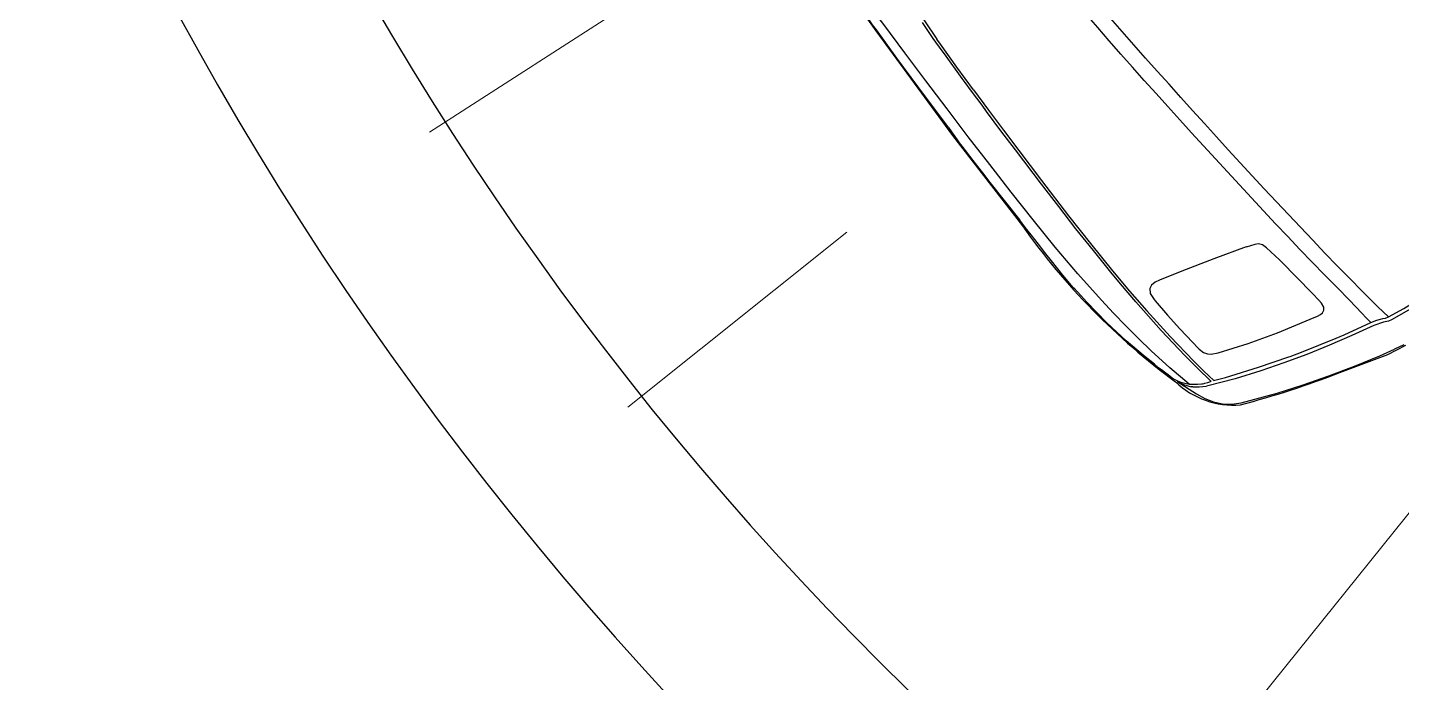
# Model space of a CAD drawing. Header units: inches. Extents: x 13 to 261, y -112 to -47.
# Drawn here: x 160.607 to 164.523, y -98.259 to -96.392 of the extents above; entities that cross this region are included whole.
import ezdxf

# ---------------------------------------------------------------- set-up
doc = ezdxf.new("R2010")
doc.units = ezdxf.units.IN
doc.header["$MEASUREMENT"] = 0
doc.linetypes.add('ACAD_ISO04W100', pattern=[30, 24, -3, 0, -3])
doc.layers.add('CONTORNO', color=7, linetype='Continuous')
doc.layers.add('EJES', color=1, linetype='ACAD_ISO04W100', lineweight=13)
doc.layers.add('RAMPAS', color=50, linetype='Continuous', lineweight=25)

msp = doc.modelspace()

# ---------------------------------------------------------------- linework, layer by layer
for p, q in [((164.5298, -97.2962), (164.5033, -97.309)), ((163.9284, -97.416), (163.9233, -97.4165))]:
    msp.add_line(p, q)
for points in [[(163.232, -96.6765), (163.2047, -96.64), (163.1446, -96.5601), (163.0852, -96.4796), (163.0267, -96.3985), (163.0159, -96.3842), (162.9658, -96.3106)], [(163.1478, -96.3065), (163.1481, -96.3069), (163.1479, -96.3101), (163.1482, -96.3173), (163.1487, -96.3249), (163.1507, -96.3407), (163.1527, -96.3503), (163.1552, -96.359), (163.1583, -96.3642), (163.159, -96.3661), (163.1633, -96.3729), (163.1987, -96.425)], [(163.993, -96.7665), (163.9591, -96.7293), (163.9251, -96.6921), (163.8912, -96.6549), (163.8576, -96.6174), (163.8237, -96.5802), (163.7902, -96.5427), (163.7566, -96.5052), (163.7231, -96.4677), (163.6913, -96.4308), (163.69, -96.4299), (163.6573, -96.3918), (163.6245, -96.3538), (163.6005, -96.3236)], [(164.0296, -96.7403), (163.9957, -96.7031), (163.9617, -96.6659), (163.9278, -96.6287), (163.8943, -96.5912), (163.8607, -96.5537), (163.8268, -96.5165), (163.7933, -96.479), (163.7601, -96.4413), (163.727, -96.4035), (163.6939, -96.3657), (163.6607, -96.3279), (163.6431, -96.3067)], [(163.9179, -97.4081), (163.8633, -97.3617), (163.81, -97.3138), (163.7732, -97.2786), (163.7376, -97.2425), (163.7024, -97.2062), (163.6681, -97.1693), (163.601, -97.0943), (163.536, -97.0179), (163.473, -96.94), (163.4108, -96.8615), (163.3494, -96.7825), (163.2885, -96.7031), (163.2279, -96.6235), (163.1678, -96.5435), (163.1076, -96.4636), (163.0475, -96.3837), (163.0343, -96.3661), (163.0221, -96.349)], [(163.9805, -97.4003), (163.9802, -97.3999), (163.9733, -97.3937), (163.9487, -97.3695), (163.9302, -97.3514), (163.9063, -97.3273), (163.9057, -97.3265), (163.8386, -97.2558), (163.7656, -97.1734), (163.7225, -97.1225), (163.6944, -97.0891), (163.6451, -97.0278), (163.5952, -96.9657), (163.5463, -96.9024), (163.4971, -96.8386), (163.4227, -96.7406), (163.3813, -96.686), (163.3407, -96.6308), (163.3278, -96.6136), (163.2976, -96.5731), (163.2798, -96.549), (163.2711, -96.5368), (163.2204, -96.4667), (163.2139, -96.4584), (163.1886, -96.423), (163.1579, -96.3774)], [(163.3036, -96.5694), (163.256, -96.5045), (163.2088, -96.4393), (163.1987, -96.425)], [(163.3036, -96.5694), (163.346, -96.627), (163.389, -96.6848), (163.4321, -96.7425), (163.497, -96.8282), (163.5745, -96.929), (163.6367, -97.0074), (163.6997, -97.0853), (163.7481, -97.1429), (163.7971, -97.1994), (163.8637, -97.2729), (163.9316, -97.343), (163.9596, -97.371), (163.9883, -97.3983)], [(163.232, -96.6765), (163.2455, -96.6963), (163.2566, -96.7118), (163.2627, -96.7203), (163.2701, -96.7298), (163.3015, -96.7712), (163.3251, -96.8017), (163.3325, -96.8112), (163.3496, -96.8334), (163.3908, -96.885), (163.4352, -96.9412)], [(164.436, -97.2329), (164.4228, -97.2196), (164.4103, -97.2064), (164.3746, -97.1692), (164.3394, -97.1329), (164.3039, -97.0968), (164.2687, -97.0605), (164.2335, -97.0242), (164.1988, -96.9876), (164.1643, -96.9513), (164.13, -96.9144), (164.0956, -96.8775), (164.0613, -96.8406), (164.0269, -96.8037), (163.993, -96.7665)], [(164.486, -97.2168), (164.4712, -97.2022), (164.4561, -97.1878), (164.4112, -97.1431), (164.3756, -97.107), (164.3401, -97.071), (164.3049, -97.0346), (164.2702, -96.998), (164.2354, -96.9614), (164.2009, -96.9252), (164.1666, -96.8883), (164.1322, -96.8514), (164.0979, -96.8144), (164.0636, -96.7775), (164.0296, -96.7403)], [(163.5878, -97.1326), (163.5577, -97.0982), (163.5255, -97.0573), (163.5098, -97.0372), (163.4883, -97.0096), (163.4677, -96.9825), (163.4556, -96.9672), (163.4352, -96.9412)], [(164.0806, -97.0173), (163.9885, -97.0511), (163.8974, -97.086), (163.8332, -97.1122)], [(164.2627, -97.2233), (164.2839, -97.2143), (164.2925, -97.21), (164.2983, -97.2052), (164.3021, -97.1976), (164.3017, -97.1893), (164.2954, -97.1779), (164.2872, -97.169), (164.2695, -97.1502), (164.1791, -97.0581), (164.1751, -97.0542), (164.1386, -97.0195), (164.1267, -97.0114), (164.1157, -97.0088), (164.1047, -97.0099), (164.0802, -97.0176)], [(163.8332, -97.1122), (163.8211, -97.1178), (163.8107, -97.1264), (163.806, -97.1353), (163.8072, -97.1498), (163.8183, -97.1671)], [(164.486, -97.2168), (164.5295, -97.1925), (164.5989, -97.1503), (164.6688, -97.1029)], [(164.6752, -97.1118), (164.6169, -97.1523), (164.556, -97.1902), (164.4946, -97.2254)], [(163.8194, -97.3519), (163.7922, -97.3301), (163.7922, -97.3301), (163.7388, -97.2847), (163.7388, -97.2847), (163.6836, -97.2332), (163.6836, -97.2332), (163.6264, -97.1745), (163.6264, -97.1745), (163.6002, -97.1465), (163.6002, -97.1465), (163.5881, -97.133)], [(163.8183, -97.1671), (163.8209, -97.1708), (163.8561, -97.2114), (163.8917, -97.2511), (163.9286, -97.2898), (163.943, -97.3048)], [(164.4443, -97.2411), (164.3814, -97.27), (164.3177, -97.2977), (164.2532, -97.3235), (164.1879, -97.3474), (164.1224, -97.3702), (164.0495, -97.3928), (163.9712, -97.4131), (163.9673, -97.4146)], [(163.9883, -97.3983), (163.9914, -97.3974), (164.0068, -97.3932), (164.0211, -97.3891), (164.0369, -97.3846), (164.1155, -97.3604), (164.2022, -97.3304), (164.2056, -97.3292), (164.2377, -97.3174), (164.3369, -97.2773), (164.36, -97.2675), (164.436, -97.2329), (164.436, -97.2329)], [(164.0008, -97.3194), (164.0862, -97.2928), (164.1699, -97.262), (164.2627, -97.2233)], [(164.436, -97.2329), (164.4529, -97.2264), (164.463, -97.2234), (164.4698, -97.2216), (164.4775, -97.2204), (164.486, -97.2168), (164.486, -97.2168)], [(164.4946, -97.2254), (164.4858, -97.2286), (164.4721, -97.2317), (164.4443, -97.2411)], [(163.8836, -97.4006), (163.9393, -97.4364), (163.963, -97.449), (163.9876, -97.4584), (164.0132, -97.4641), (164.0399, -97.4654), (164.066, -97.4615), (164.1685, -97.4338), (164.2426, -97.4103), (164.3164, -97.3846), (164.3895, -97.357), (164.4614, -97.3278), (164.5033, -97.309)], [(163.943, -97.3048), (163.9467, -97.3083), (163.9591, -97.3178), (163.9706, -97.3219), (163.9805, -97.3228), (164.0008, -97.3194)], [(163.8194, -97.3519), (163.8222, -97.3542), (163.8244, -97.3563), (163.8254, -97.3568), (163.8256, -97.3572), (163.8272, -97.3586), (163.8305, -97.3605), (163.8387, -97.3669), (163.8473, -97.3737), (163.8582, -97.3813), (163.8693, -97.39), (163.8734, -97.3932)], [(163.8734, -97.3932), (163.8867, -97.3997), (163.8971, -97.4039), (163.9016, -97.405), (163.9179, -97.4081), (163.9186, -97.4082), (163.9311, -97.4085), (163.9422, -97.4086), (163.9534, -97.4079), (163.9556, -97.4076), (163.9604, -97.4066), (163.9623, -97.4058), (163.971, -97.4033), (163.9786, -97.401), (163.9786, -97.401), (163.9805, -97.4003)], [(163.8836, -97.4006), (163.9016, -97.4093), (163.9233, -97.4165)], [(163.9284, -97.416), (163.9466, -97.4165), (163.9671, -97.4142)]]:
    msp.add_lwpolyline(points)
at = {"layer": 'CONTORNO'}
msp.add_lwpolyline([(161.9953, -93.273), (161.8866, -93.3519), (161.7395, -93.4625), (161.6354, -93.5532), (161.5618, -93.6327), (161.4565, -93.7646, 0.205745), (161.409, -93.8797, 0.036365), (161.4933, -94.1171, 0.067688), (162.0131, -94.9665), (162.1638, -95.1775), (162.4176, -95.5496), (162.8165, -96.1075), (162.7302, -96.1334, 0.503215), (162.7273, -96.1538, 0.281049), (162.8742, -96.1881), (163.0251, -96.4013), (163.2438, -96.6999), (163.4429, -96.9576, 0.080335), (163.8794, -97.4018, 0.21618), (164.0639, -97.4673, 0.029991), (164.3479, -97.375), (164.484, -97.3237), (164.5352, -97.2977)], format="xyb", dxfattribs=at)
at = {"layer": 'EJES'}
for p, q in [((162.6168, -96.1341), (161.7531, -96.6898)), ((165.8811, -96.1142), (163.6868, -98.8409)), ((162.9421, -96.9754), (162.3185, -97.4742))]:
    msp.add_line(p, q, dxfattribs=at)
at = {"layer": 'RAMPAS'}
for radius, start in [(9.5, 180), (5.5, 180), (5, 180), (9, 180.19247)]:
    msp.add_arc((169.3902, -91.8268), radius, start, 270, dxfattribs=at)

doc.saveas('drawing.dxf')
